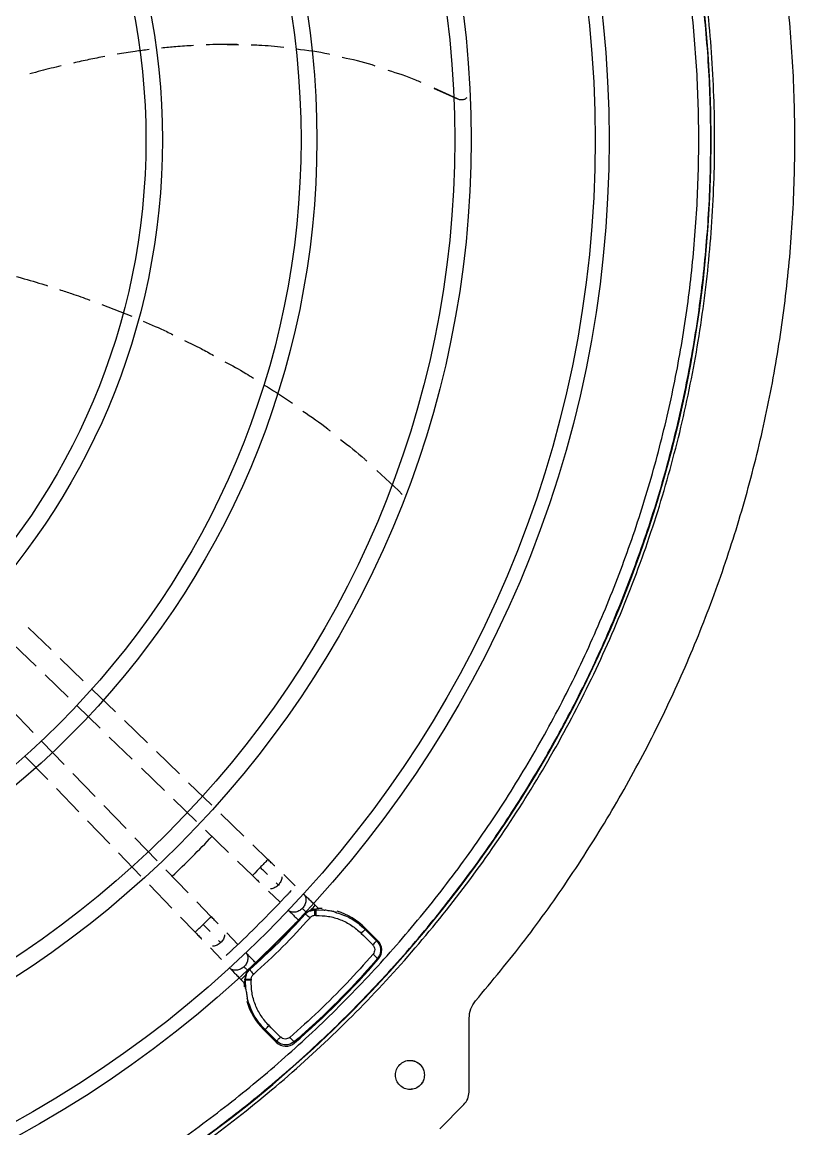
# Model space of a CAD drawing. Extents: x -24 to 296, y -58 to 147.
# Drawn here: x 91.8 to 98.62, y 28.37 to 38.12 of the extents above; entities that cross this region are included whole.
import ezdxf

# ---------------------------------------------------------------- set-up
doc = ezdxf.new("R2010")
doc.units = 0
doc.header["$MEASUREMENT"] = 0
doc.layers.get('0').update_dxf_attribs({"linetype": 'CONTINUOUS'})

msp = doc.modelspace()

# ---------------------------------------------------------------- linework, layer by layer
at = {"color": 7, "linetype": 'Continuous', "lineweight": 25}
for p, q in [((93.61138, 37.92455), (93.71108, 37.92378)), ((95.64297, 37.44609), (95.43594, 37.53954)), ((95.43599, 37.53865), (95.64244, 37.44609)), ((95.64244, 37.44609), (95.64297, 37.44609)), ((95.67807, 37.43682), (95.6786, 37.43682)), ((92.50549, 35.63541), (92.77046, 35.53032)), ((94.93167, 34.17144), (95.12352, 33.9941)), ((95.12352, 33.9941), (95.15384, 33.95901)), ((92.05927, 32.59233), (91.85605, 32.78883)), ((91.72308, 32.64358), (91.92711, 32.4463)), ((92.34278, 32.3182), (92.13863, 32.51559)), ((92.00661, 32.36943), (92.20966, 32.1731)), ((92.62615, 32.04421), (92.42218, 32.24144)), ((92.28889, 32.09649), (92.49326, 31.89888)), ((91.90082, 31.86332), (91.70324, 32.06766)), ((92.90978, 31.76996), (92.70558, 31.96741)), ((92.57236, 31.8224), (92.77571, 31.62577)), ((92.17409, 31.58069), (91.97756, 31.78395)), ((91.83171, 31.6516), (92.0299, 31.44663)), ((93.19252, 31.49658), (92.9884, 31.69395)), ((92.8553, 31.54883), (93.05938, 31.3515)), ((92.44872, 31.29667), (92.25081, 31.50135)), ((93.47585, 31.22263), (93.27233, 31.41941)), ((92.10637, 31.36754), (92.30284, 31.16434)), ((92.72145, 31.0146), (92.52448, 31.21831)), ((93.13818, 31.2753), (93.34222, 31.07801)), ((93.75906, 30.94879), (93.55476, 31.14633)), ((92.37957, 31.08498), (92.57754, 30.88025)), ((92.99522, 30.73145), (92.79844, 30.93497)), ((93.42177, 31.0011), (93.62492, 30.80467)), ((93.97136, 30.74352), (93.83851, 30.87197)), ((92.65363, 30.80155), (92.85109, 30.59733)), ((93.70434, 30.72788), (93.83448, 30.60204)), ((93.26935, 30.44795), (93.0717, 30.65236)), ((94.211, 30.51109), (94.10993, 30.60923)), ((92.92754, 30.51827), (93.12426, 30.31481)), ((93.97576, 30.46513), (94.07812, 30.36574)), ((93.47141, 30.23897), (93.34569, 30.36899)), ((94.42015, 30.30841), (94.38846, 30.33905)), ((94.31174, 30.27652), (94.29882, 30.26418)), ((94.29882, 30.26418), (94.2992, 30.26011)), ((94.38292, 30.30499), (94.34866, 30.29768)), ((94.34974, 30.29165), (94.38342, 30.29954)), ((94.38292, 30.30499), (94.39214, 30.30568)), ((94.38342, 30.29954), (94.38292, 30.30499)), ((94.39269, 30.29984), (94.38342, 30.29954)), ((94.39454, 30.24964), (94.3851, 30.24934)), ((94.39214, 30.30568), (94.39269, 30.29984)), ((94.39269, 30.29984), (94.47298, 30.29695)), ((93.20131, 30.23512), (93.32989, 30.10214)), ((93.70695, 29.99458), (93.60839, 30.09696)), ((94.79322, 30.09185), (94.81331, 30.07176)), ((94.81331, 30.07176), (94.895, 29.99015)), ((94.82904, 30.12719), (94.8283, 30.13903)), ((94.8283, 30.13903), (94.93989, 30.02744)), ((94.92929, 30.02701), (94.82904, 30.12719)), ((93.4636, 29.96353), (93.5616, 29.86173)), ((94.93989, 30.02744), (94.92929, 30.02701)), ((94.94601, 29.86711), (94.93507, 29.86658)), ((93.79593, 29.76071), (93.80828, 29.77363)), ((93.81252, 29.77344), (93.80828, 29.77363)), ((93.73315, 29.68382), (93.76387, 29.65205)), ((93.76669, 29.68024), (93.7674, 29.68947)), ((93.77279, 29.67993), (93.76669, 29.68024)), ((93.77475, 29.72378), (93.7674, 29.68947)), ((93.7674, 29.68947), (93.77309, 29.68922)), ((93.77309, 29.68922), (93.77279, 29.67993)), ((93.77567, 29.59964), (93.77279, 29.67993)), ((93.77309, 29.68922), (93.77996, 29.71842)), ((93.82341, 29.68765), (93.8231, 29.67821)), ((94.001, 29.25944), (93.9809, 29.27953)), ((95.74488, 28.6935), (95.74488, 29.34311)), ((93.93308, 29.24381), (93.94544, 29.24359)), ((94.04467, 29.13222), (93.93308, 29.24381)), ((94.04561, 29.14334), (93.94544, 29.24359)), ((94.0826, 29.17775), (94.001, 29.25944)), ((94.04467, 29.13222), (94.04561, 29.14334)), ((94.205, 29.1261), (94.20606, 29.13757)), ((95.48542, 28.36882), (95.69876, 28.58216))]:
    msp.add_line(p, q, dxfattribs=at)
at = {"color": 8, "linetype": 'Continuous', "lineweight": 25}
for p, q in [((94.06301, 30.51795), (94.04402, 30.53638)), ((94.55096, 30.28347), (94.57669, 30.27344)), ((94.95066, 29.89413), (94.93507, 29.86658)), ((94.20606, 29.13757), (94.17707, 29.12116))]:
    msp.add_line(p, q, dxfattribs=at)
at = {"color": 8, "linetype": 'Continuous', "lineweight": 25, "flags": 128}
msp.add_lwpolyline([(93.90312, 30.6728), (93.87692, 30.64572), (93.85467, 30.62277), (93.83977, 30.60743), (93.83448, 30.60204), (93.83448, 30.60204)], dxfattribs=at)
for centre, radius in [((86.98215, 37.08527), 9.99706), ((86.98215, 37.08465), 9.87436), ((86.98215, 37.08527), 8.78089), ((86.98215, 37.08465), 8.63615), ((86.98215, 37.08465), 7.41998), ((86.98834, 37.08475), 7.27453), ((86.98215, 37.08465), 6.05846), ((86.98215, 37.08465), 5.9131)]:
    msp.add_circle(centre, radius)
at = {"color": 7, "linetype": 'Continuous', "lineweight": 25}
for centre, radius, start, end in [((86.98726, 37.08465), 10.89215, 277.952419, 82.047581), ((86.984, 37.08268), 8.93423, 313.437539, 316.623841), ((86.9875, 37.0855), 9.76894, 313.118297, 316.88199), ((89.72995, 34.34213), 6.11841, 312.506864, 317.495239), ((89.72982, 34.34228), 6.87283, 310.627711, 319.372428)]:
    msp.add_arc(centre, radius, start, end, dxfattribs=at)
at = {"color": 8, "linetype": 'Continuous', "lineweight": 25}
for centre, radius, start, end in [((89.71858, 34.79244), 6.45294, 315.849598, 316.359274), ((82.41212, 41.57121), 15.83438, 313.946005, 314.301587), ((85.98752, 37.79016), 10.63091, 313.68259, 314.213901)]:
    msp.add_arc(centre, radius, start, end, dxfattribs=at)
at = {"color": 7, "linetype": 'Continuous', "lineweight": 25}
for centre, major_axis, ratio, start_param, end_param in [((94.41099, 29.72066), (-0.01094, 0.5912), 0.9987336, 6.1992249, 6.2553316), ((94.41099, 29.72066), (-0.01094, 0.5912), 0.9987336, 5.4799131, 5.9712328), ((94.85623, 29.94396), (0.11816, 0.00449), 0.9988707, 5.5366603, 7.0300514), ((94.35145, 29.66112), (0.5912, -0.01099), 0.9987384, 3.1690939, 3.23078), ((94.35145, 29.66112), (0.5912, -0.01099), 0.9987384, 3.4485214, 3.9449501), ((94.12815, 29.21588), (0.00447, 0.11816), 0.9988658, 2.3945521, 3.8879404)]:
    msp.add_ellipse(centre, major_axis=major_axis, ratio=ratio, start_param=start_param, end_param=end_param, dxfattribs=at)
for points, knots in [([(79.15686, 29.67323), (79.29939, 29.5275), (79.58654, 29.23391), (80.05139, 28.82273), (80.54397, 28.4322), (81.06524, 28.06741), (81.61326, 27.73023), (82.18599, 27.42362), (82.78079, 27.1501), (83.39428, 26.91205), (84.02345, 26.71121), (84.66497, 26.549), (85.31523, 26.42645), (85.97052, 26.34414), (86.62723, 26.30218), (87.28192, 26.30026), (87.93048, 26.33765), (88.56948, 26.41313), (89.19576, 26.52507), (89.80709, 26.67179), (90.401, 26.85127), (90.97829, 27.06239), (91.54269, 27.30589), (92.0974, 27.58379), (92.64225, 27.89745), (93.17406, 28.24666), (93.69004, 28.63109), (94.18678, 29.04975), (94.66094, 29.50117), (95.10905, 29.98307), (95.5284, 30.4933), (95.91643, 31.0293), (96.27085, 31.58809), (96.58974, 32.16644), (96.87168, 32.76104), (97.11566, 33.36857), (97.32085, 33.98495), (97.48712, 34.60654), (97.61481, 35.2298), (97.70466, 35.85204), (97.75763, 36.47021), (97.77506, 37.08465), (97.75763, 37.69909), (97.70466, 38.31725), (97.61481, 38.93949), (97.48713, 39.56275), (97.32085, 40.18435), (97.11566, 40.80073), (96.87168, 41.40825), (96.58975, 42.00285), (96.27085, 42.58121), (95.91643, 43.14), (95.5284, 43.67599), (95.10906, 44.18622), (94.66095, 44.66812), (94.18679, 45.11955), (93.69005, 45.53821), (93.17407, 45.92265), (92.64226, 46.27184), (92.09742, 46.58551), (91.5427, 46.86342), (90.9783, 47.10692), (90.40101, 47.31803), (89.8071, 47.49751), (89.19578, 47.64423), (88.56949, 47.75618), (87.93048, 47.83165), (87.28193, 47.86905), (86.62725, 47.86713), (85.97054, 47.82517), (85.31524, 47.74286), (84.66498, 47.62031), (84.02346, 47.4581), (83.3943, 47.25726), (82.78081, 47.01922), (82.186, 46.74569), (81.61327, 46.43908), (81.06525, 46.1019), (80.54398, 45.73712), (80.0514, 45.34658), (79.58654, 44.93541), (79.29939, 44.64181), (79.15686, 44.49608)], [0, 0, 0, 0, 0.0118959, 0.0239658, 0.0361965, 0.0485736, 0.0610819, 0.0737347, 0.0864717, 0.0992743, 0.1121235, 0.125, 0.1378763, 0.1507253, 0.1635279, 0.1762651, 0.1889181, 0.2014262, 0.2138032, 0.2260338, 0.2381039, 0.25, 0.2618959, 0.2739658, 0.2861965, 0.2985736, 0.311082, 0.3237347, 0.3364717, 0.3492743, 0.3621235, 0.375, 0.3878762, 0.4007253, 0.4135279, 0.4262651, 0.4389181, 0.4514262, 0.4638031, 0.4760338, 0.4881039, 0.5, 0.5118959, 0.5239658, 0.5361965, 0.5485736, 0.5610819, 0.5737347, 0.5864717, 0.5992743, 0.6121235, 0.625, 0.6378762, 0.6507253, 0.6635279, 0.676265, 0.688918, 0.7014261, 0.7138031, 0.7260338, 0.7381039, 0.75, 0.7618958, 0.7739658, 0.7861964, 0.7985736, 0.8110819, 0.8237347, 0.8364717, 0.8492743, 0.8621235, 0.875, 0.8878762, 0.9007253, 0.9135279, 0.926265, 0.9389181, 0.9514262, 0.9638031, 0.9760338, 0.988104, 1, 1, 1, 1]), ([(88.46584, 26.29726), (88.68027, 26.33043), (89.10912, 26.39676), (89.74341, 26.54477), (90.36823, 26.72766), (90.98088, 26.94829), (91.57929, 27.20492), (92.16129, 27.49689), (92.72481, 27.8231), (93.26783, 28.18239), (93.78842, 28.57348), (94.28472, 28.99497), (94.75496, 29.44536), (95.19745, 29.92303), (95.61061, 30.42629), (95.99297, 30.95332), (96.34316, 31.50226), (96.65994, 32.07114), (96.94216, 32.65793), (97.18883, 33.26052), (97.39906, 33.87678), (97.5721, 34.50449), (97.70733, 35.14143), (97.80427, 35.7853), (97.86258, 36.43381), (97.88203, 37.08465), (97.86257, 37.73549), (97.80427, 38.384), (97.70733, 39.02787), (97.5721, 39.6648), (97.39906, 40.29252), (97.18884, 40.90878), (96.94217, 41.51137), (96.65994, 42.09816), (96.34317, 42.66704), (95.99298, 43.21598), (95.61062, 43.74301), (95.19745, 44.24627), (94.75497, 44.72394), (94.28473, 45.17433), (93.78843, 45.59582), (93.26784, 45.98691), (92.72482, 46.3462), (92.1613, 46.67241), (91.5793, 46.96439), (90.98089, 47.22102), (90.36824, 47.44164), (89.74342, 47.62453), (89.10913, 47.77254), (88.68028, 47.83888), (88.46585, 47.87205)], [0, 0, 0, 0, 0.0208333, 0.0416666, 0.0625, 0.0833333, 0.1041666, 0.125, 0.1458333, 0.1666667, 0.1875, 0.2083334, 0.2291667, 0.25, 0.2708333, 0.2916666, 0.3125, 0.3333333, 0.3541666, 0.375, 0.3958333, 0.4166667, 0.4375, 0.4583333, 0.4791667, 0.5, 0.5208333, 0.5416666, 0.5625, 0.5833333, 0.6041666, 0.625, 0.6458333, 0.6666666, 0.6875, 0.7083333, 0.7291666, 0.75, 0.7708333, 0.7916667, 0.8125, 0.8333333, 0.8541667, 0.875, 0.8958333, 0.9166667, 0.9375, 0.9583333, 0.9791667, 1, 1, 1, 1]), ([(88.72105, 26.29725), (88.97391, 26.3433), (89.47963, 26.43539), (90.22346, 26.64089), (90.9518, 26.8945), (91.66022, 27.19985), (92.34541, 27.5541), (93.00391, 27.95585), (93.63245, 28.40299), (94.22791, 28.89335), (94.78732, 29.42445), (95.3079, 29.99367), (95.78706, 30.59817), (96.22242, 31.23494), (96.6118, 31.90082), (96.95327, 32.59249), (97.24513, 33.30652), (97.48594, 34.03934), (97.67449, 34.78731), (97.80983, 35.54672), (97.89132, 36.31377), (97.91852, 37.08466), (97.89131, 37.85556), (97.80983, 38.62261), (97.67448, 39.38201), (97.48593, 40.12999), (97.24513, 40.86281), (96.95326, 41.57683), (96.61179, 42.2685), (96.2224, 42.93438), (95.78705, 43.57116), (95.30789, 44.17565), (94.78731, 44.74487), (94.2279, 45.27598), (93.63244, 45.76632), (93.00389, 46.21347), (92.34539, 46.61522), (91.6602, 46.96947), (90.95178, 47.27481), (90.22344, 47.52842), (89.47961, 47.73393), (88.97389, 47.82601), (88.72103, 47.87206)], [0, 0, 0, 0, 0.025, 0.05, 0.075, 0.1, 0.125, 0.15, 0.175, 0.2, 0.225, 0.25, 0.275, 0.3, 0.325, 0.35, 0.375, 0.4, 0.425, 0.45, 0.475, 0.5, 0.525, 0.55, 0.575, 0.6, 0.625, 0.65, 0.675, 0.7, 0.725, 0.75, 0.775, 0.8, 0.825, 0.85, 0.875, 0.9, 0.925, 0.95, 0.975, 1, 1, 1, 1]), ([(95.80202, 29.49715), (95.94879, 29.67376), (96.24232, 30.02697), (96.64189, 30.58866), (97.00983, 31.17119), (97.34204, 31.77496), (97.6381, 32.3972), (97.89679, 33.0359), (98.11724, 33.68878), (98.29866, 34.35357), (98.44044, 35.02792), (98.54206, 35.70948), (98.60318, 36.39586), (98.62358, 37.08465), (98.60318, 37.77345), (98.54206, 38.45983), (98.44044, 39.14139), (98.29866, 39.81574), (98.11724, 40.48053), (97.89679, 41.13341), (97.6381, 41.77211), (97.34204, 42.39435), (97.00983, 42.99812), (96.64189, 43.58065), (96.24232, 44.14233), (95.94879, 44.49555), (95.80202, 44.67216)], [0, 0, 0, 0, 0.0416667, 0.0833334, 0.1250001, 0.1666667, 0.2083333, 0.2500001, 0.2916667, 0.3333334, 0.375, 0.4166667, 0.4583334, 0.5, 0.5416667, 0.5833334, 0.625, 0.6666667, 0.7083333, 0.75, 0.7916667, 0.8333333, 0.875, 0.9166667, 0.9583333, 1, 1, 1, 1]), ([(92.92349, 37.88072), (92.88207, 37.87557), (92.78798, 37.86388), (92.69451, 37.84798), (92.64219, 37.83908)], [0, 0, 0, 0, 0.4402949, 1, 1, 1, 1]), ([(93.31506, 37.91587), (93.26263, 37.9132), (93.16818, 37.9084), (93.07417, 37.89811), (93.03234, 37.89353)], [0, 0, 0, 0, 0.555144, 1, 1, 1, 1]), ([(93.71103, 37.92416), (93.69548, 37.92475), (93.60038, 37.92834), (93.50511, 37.92517), (93.42543, 37.92252)], [0, 0, 0, 0, 0.1635305, 1, 1, 1, 1]), ([(94.11031, 37.9), (94.03712, 37.90738), (93.94139, 37.91703), (93.84512, 37.91974), (93.82246, 37.92038)], [0, 0, 0, 0, 0.7645762, 1, 1, 1, 1]), ([(94.51333, 37.83847), (94.51143, 37.83894), (94.41659, 37.86241), (94.31888, 37.87293), (94.22312, 37.88324)], [0, 0, 0, 0, 0.0200167, 1, 1, 1, 1]), ([(92.53368, 37.81956), (92.48693, 37.81094), (92.39404, 37.7938), (92.30196, 37.77281), (92.25622, 37.76239)], [0, 0, 0, 0, 0.5033284, 1, 1, 1, 1]), ([(94.9177, 37.736), (94.90848, 37.73924), (94.81413, 37.77245), (94.71553, 37.79248), (94.62657, 37.81055)], [0, 0, 0, 0, 0.0977329, 1, 1, 1, 1]), ([(92.14747, 37.73745), (92.08828, 37.72325), (91.99589, 37.70108), (91.90435, 37.67573), (91.87145, 37.66662)], [0, 0, 0, 0, 0.6406631, 1, 1, 1, 1]), ([(95.3228, 37.5906), (95.30727, 37.59775), (95.21393, 37.64074), (95.11505, 37.67095), (95.03262, 37.69614)], [0, 0, 0, 0, 0.1663641, 1, 1, 1, 1]), ([(95.72377, 37.45655), (95.72111, 37.45381), (95.7127, 37.44514), (95.69332, 37.43709), (95.66728, 37.43585), (95.65138, 37.44255), (95.64297, 37.44609)], [0, 0, 0, 0, 0.1303635, 0.4116711, 0.689019, 1, 1, 1, 1]), ([(95.66863, 37.43759), (95.66847, 37.43758), (95.65923, 37.4372), (95.65077, 37.44168), (95.64244, 37.44609)], [0, 0, 0, 0, 0.0167616, 1, 1, 1, 1]), ([(91.75549, 35.87991), (91.7693, 35.87617), (91.85231, 35.85367), (91.94356, 35.82696), (92.02021, 35.80198), (92.02835, 35.79933)], [0, 0, 0, 0, 0.1514623, 0.9098929, 1, 1, 1, 1]), ([(92.13314, 35.76531), (92.16903, 35.7539), (92.25904, 35.72526), (92.34768, 35.69266), (92.40098, 35.67306)], [0, 0, 0, 0, 0.3986876, 1, 1, 1, 1]), ([(92.87264, 35.48598), (92.94206, 35.45667), (93.03032, 35.41941), (93.11596, 35.37692), (93.13425, 35.36785)], [0, 0, 0, 0, 0.7864498, 1, 1, 1, 1]), ([(93.2355, 35.31817), (93.28468, 35.29489), (93.3719, 35.25362), (93.45556, 35.20596), (93.49205, 35.18517)], [0, 0, 0, 0, 0.5638591, 1, 1, 1, 1]), ([(93.59114, 35.13015), (93.65365, 35.0972), (93.73941, 35.05199), (93.82054, 34.99946), (93.84254, 34.98522)], [0, 0, 0, 0, 0.728791, 1, 1, 1, 1]), ([(93.93894, 34.92391), (94.01122, 34.88049), (94.09577, 34.8297), (94.17509, 34.77177), (94.18661, 34.76336)], [0, 0, 0, 0, 0.854826, 1, 1, 1, 1]), ([(94.28036, 34.69551), (94.35449, 34.64484), (94.43641, 34.58886), (94.51257, 34.5261), (94.51981, 34.52014)], [0, 0, 0, 0, 0.9049803, 1, 1, 1, 1]), ([(94.61056, 34.44577), (94.6837, 34.38909), (94.76364, 34.32713), (94.83726, 34.25873), (94.84352, 34.25291)], [0, 0, 0, 0, 0.9149524, 1, 1, 1, 1]), ([(94.0312, 30.68561), (94.0305, 30.68629), (94.02156, 30.69495), (94.00109, 30.71476), (93.98124, 30.73396), (93.97132, 30.74356)], [0, 0, 0, 0, 0.0404273, 0.5200487, 1, 1, 1, 1]), ([(93.96679, 30.6112), (93.95513, 30.62248), (93.93431, 30.64264), (93.91265, 30.66358), (93.90312, 30.6728)], [0, 0, 0, 0, 0.5595947, 1, 1, 1, 1]), ([(93.83448, 30.60204), (93.8444, 30.59245), (93.86423, 30.57328), (93.88544, 30.55274), (93.89507, 30.54341), (93.89652, 30.542)], [0, 0, 0, 0, 0.4595535, 0.9186406, 1, 1, 1, 1]), ([(94.14682, 30.43658), (94.14101, 30.43076), (94.1308, 30.42055), (94.12207, 30.41206), (94.11831, 30.4084)], [0, 0, 0, 0, 0.5692756, 1, 1, 1, 1]), ([(94.17482, 30.46926), (94.17125, 30.46497), (94.16291, 30.45495), (94.15268, 30.44326), (94.14682, 30.43658)], [0, 0, 0, 0, 0.4276662, 1, 1, 1, 1]), ([(94.38846, 30.33905), (94.37847, 30.34871), (94.3585, 30.36802), (94.33034, 30.39528), (94.305, 30.41983), (94.29221, 30.43224), (94.28581, 30.43845)], [0, 0, 0, 0, 0.2501721, 0.5001148, 0.7499855, 1, 1, 1, 1]), ([(93.53241, 30.17583), (93.53072, 30.17758), (93.52111, 30.18754), (93.50024, 30.20914), (93.48102, 30.22903), (93.47141, 30.23897)], [0, 0, 0, 0, 0.0962934, 0.547993, 1, 1, 1, 1]), ([(94.2992, 30.26011), (94.22173, 30.17537), (94.06679, 30.00589), (93.89728, 29.85092), (93.81252, 29.77344)], [0, 0, 0, 0, 0.5000017, 1, 1, 1, 1]), ([(94.14867, 30.29723), (94.15464, 30.29144), (94.16657, 30.27986), (94.18991, 30.25725), (94.21584, 30.23214), (94.23442, 30.21417), (94.24371, 30.20519)], [0, 0, 0, 0, 0.2501228, 0.5000006, 0.7499829, 1, 1, 1, 1]), ([(94.24257, 30.20727), (94.24267, 30.20711), (94.24293, 30.20672), (94.24758, 30.21072), (94.25589, 30.21866), (94.26801, 30.231), (94.28265, 30.24645), (94.29345, 30.25828), (94.29883, 30.26418)], [0, 0, 0, 0, 0.1117362, 0.2735464, 0.4507769, 0.6377523, 0.8195448, 1, 1, 1, 1]), ([(94.31174, 30.27652), (94.30353, 30.28447), (94.28886, 30.29867), (94.27893, 30.30831), (94.27455, 30.31255)], [0, 0, 0, 0, 0.5597948, 1, 1, 1, 1]), ([(94.34233, 30.22927), (94.33723, 30.23361), (94.3267, 30.24257), (94.3129, 30.25306), (94.30269, 30.25974), (94.30033, 30.25999), (94.2992, 30.26011)], [0, 0, 0, 0, 0.2418938, 0.5000354, 0.7581642, 1, 1, 1, 1]), ([(94.31174, 30.27652), (94.31726, 30.28069), (94.32904, 30.28958), (94.34185, 30.29487), (94.34866, 30.29768)], [0, 0, 0, 0, 0.4691273, 1, 1, 1, 1]), ([(94.3851, 30.24934), (94.38109, 30.24898), (94.373, 30.24824), (94.36153, 30.24395), (94.35089, 30.23786), (94.34517, 30.23212), (94.34233, 30.22927)], [0, 0, 0, 0, 0.2478068, 0.4994052, 0.75117, 1, 1, 1, 1]), ([(94.3851, 30.24934), (94.38489, 30.25592), (94.38447, 30.26908), (94.38394, 30.2851), (94.38355, 30.2965), (94.38346, 30.29853), (94.38342, 30.29954)], [0, 0, 0, 0, 0.2500051, 0.5000034, 0.7500065, 1, 1, 1, 1]), ([(94.41921, 30.30902), (94.41936, 30.30896), (94.42014, 30.30864), (94.4183, 30.3081), (94.41161, 30.30715), (94.40018, 30.30629), (94.39214, 30.30568)], [0, 0, 0, 0, 0.0544413, 0.2667928, 0.4847306, 1, 1, 1, 1]), ([(94.39269, 30.29984), (94.39275, 30.29883), (94.39286, 30.2968), (94.3933, 30.2854), (94.39387, 30.26938), (94.39431, 30.25622), (94.39454, 30.24964)], [0, 0, 0, 0, 0.2500052, 0.4999953, 0.7499948, 1, 1, 1, 1]), ([(94.39454, 30.24964), (94.43135, 30.24866), (94.50498, 30.2467), (94.61144, 30.21513), (94.71068, 30.16529), (94.76571, 30.11633), (94.79322, 30.09185)], [0, 0, 0, 0, 0.2499933, 0.4999925, 0.7499947, 1, 1, 1, 1]), ([(94.44749, 30.30126), (94.44782, 30.30098), (94.44847, 30.30043), (94.45615, 30.29922), (94.46499, 30.29804), (94.47121, 30.29719), (94.47298, 30.29695)], [0, 0, 0, 0, 0.2874692, 0.5741911, 0.8783157, 1, 1, 1, 1]), ([(94.55096, 30.28347), (94.54555, 30.28443), (94.53428, 30.28643), (94.52091, 30.28836), (94.50674, 30.29074), (94.49192, 30.29368), (94.47925, 30.29587), (94.47298, 30.29695)], [0, 0, 0, 0, 0.2240368, 0.4664933, 0.4817515, 0.7432779, 1, 1, 1, 1]), ([(94.55096, 30.28347), (94.55595, 30.28242), (94.56593, 30.28031), (94.57419, 30.27873), (94.57542, 30.27891), (94.57592, 30.27899)], [0, 0, 0, 0, 0.3719344, 0.7451165, 1, 1, 1, 1]), ([(94.57669, 30.27344), (94.6182, 30.26), (94.71248, 30.22947), (94.78721, 30.16389), (94.82904, 30.12719)], [0, 0, 0, 0, 0.4402892, 1, 1, 1, 1]), ([(93.40087, 30.17055), (93.4126, 30.15841), (93.43356, 30.13674), (93.45361, 30.11598), (93.46243, 30.10685)], [0, 0, 0, 0, 0.5600454, 1, 1, 1, 1]), ([(93.84348, 29.73043), (93.9304, 29.80981), (94.10424, 29.96857), (94.26297, 30.14237), (94.34233, 30.22927)], [0, 0, 0, 0, 0.4999983, 1, 1, 1, 1]), ([(93.32989, 30.10214), (93.33947, 30.09223), (93.35861, 30.07243), (93.37815, 30.05219), (93.38659, 30.04346), (93.38706, 30.04297)], [0, 0, 0, 0, 0.4857743, 0.9710733, 1, 1, 1, 1]), ([(94.82904, 30.12719), (94.82836, 30.12656), (94.827, 30.12532), (94.81888, 30.11734), (94.80739, 30.10597), (94.79794, 30.09656), (94.79322, 30.09185)], [0, 0, 0, 0, 0.2500053, 0.5, 0.750004, 1, 1, 1, 1]), ([(93.66464, 29.95472), (93.66098, 29.95096), (93.6525, 29.94225), (93.64229, 29.93204), (93.63649, 29.92624)], [0, 0, 0, 0, 0.4320892, 1, 1, 1, 1]), ([(94.89499, 29.99015), (94.89566, 29.98946), (94.89827, 29.98678), (94.90287, 29.98084), (94.90963, 29.96856), (94.91388, 29.95003), (94.91052, 29.92724), (94.90202, 29.91493), (94.89776, 29.90875)], [0, 0, 0, 0, 0.0321913, 0.1254224, 0.2507651, 0.4998717, 0.7492849, 1, 1, 1, 1]), ([(94.92929, 30.02701), (94.92879, 30.02621), (94.92779, 30.02461), (94.92014, 30.01616), (94.90901, 30.00442), (94.89967, 29.99491), (94.895, 29.99015)], [0, 0, 0, 0, 0.2500032, 0.4999918, 0.7499989, 1, 1, 1, 1]), ([(94.92929, 30.02701), (94.93858, 30.01549), (94.95721, 29.99238), (94.96552, 29.94913), (94.96325, 29.9143), (94.95326, 29.8983), (94.95066, 29.89413)], [0, 0, 0, 0, 0.3037493, 0.6089884, 0.8981181, 1, 1, 1, 1]), ([(93.63649, 29.92624), (93.6298, 29.92039), (93.61811, 29.91015), (93.60807, 29.90179), (93.60378, 29.89822)], [0, 0, 0, 0, 0.5722652, 1, 1, 1, 1]), ([(93.86707, 29.82852), (93.8581, 29.83779), (93.84018, 29.85633), (93.81518, 29.88222), (93.7927, 29.90553), (93.78121, 29.91745), (93.77547, 29.92341)], [0, 0, 0, 0, 0.2501404, 0.500153, 0.7499964, 1, 1, 1, 1]), ([(94.89776, 29.90875), (94.82142, 29.82309), (94.6682, 29.65117), (94.42203, 29.40502), (94.24988, 29.25155), (94.16401, 29.175)], [0, 0, 0, 0, 0.332318, 0.6669455, 1, 1, 1, 1]), ([(94.93507, 29.86658), (94.85898, 29.7813), (94.70665, 29.6106), (94.46211, 29.36606), (94.29136, 29.21368), (94.20606, 29.13757)], [0, 0, 0, 0, 0.3331345, 0.6668655, 1, 1, 1, 1]), ([(94.93507, 29.86658), (94.93493, 29.8679), (94.93465, 29.87065), (94.92651, 29.88094), (94.91371, 29.89432), (94.90295, 29.90406), (94.89776, 29.90875)], [0, 0, 0, 0, 0.241075, 0.4998191, 0.7586658, 1, 1, 1, 1]), ([(93.63364, 29.7869), (93.63986, 29.78045), (93.65228, 29.76755), (93.67686, 29.74208), (93.70416, 29.71381), (93.72351, 29.69379), (93.73319, 29.68378)], [0, 0, 0, 0, 0.2501262, 0.5000456, 0.7499455, 1, 1, 1, 1]), ([(93.75998, 29.79797), (93.76553, 29.7922), (93.77549, 29.78187), (93.78967, 29.76719), (93.79593, 29.76071)], [0, 0, 0, 0, 0.5583276, 1, 1, 1, 1]), ([(93.77475, 29.72378), (93.77757, 29.73059), (93.78287, 29.74341), (93.79176, 29.75519), (93.79593, 29.76071)], [0, 0, 0, 0, 0.5308857, 1, 1, 1, 1]), ([(93.80828, 29.77363), (93.81416, 29.779), (93.82599, 29.78978), (93.84126, 29.80426), (93.85361, 29.81638), (93.86181, 29.82495), (93.86576, 29.82957), (93.86512, 29.82959), (93.86491, 29.8296)], [0, 0, 0, 0, 0.1809121, 0.363162, 0.5452202, 0.7282625, 0.9095708, 1, 1, 1, 1]), ([(93.81252, 29.77344), (93.81265, 29.77231), (93.81294, 29.76998), (93.81966, 29.75981), (93.83018, 29.74605), (93.83914, 29.73552), (93.84348, 29.73043)], [0, 0, 0, 0, 0.2418541, 0.4999864, 0.7581274, 1, 1, 1, 1]), ([(93.76669, 29.68024), (93.76606, 29.67218), (93.76518, 29.66073), (93.76418, 29.65398), (93.76361, 29.65211), (93.76327, 29.65289), (93.7632, 29.65306)], [0, 0, 0, 0, 0.5128881, 0.7297074, 0.9412703, 1, 1, 1, 1]), ([(93.8231, 29.67821), (93.81652, 29.67843), (93.80335, 29.67887), (93.78731, 29.67941), (93.77587, 29.6798), (93.77382, 29.67988), (93.77279, 29.67993)], [0, 0, 0, 0, 0.2499992, 0.4999941, 0.7500069, 1, 1, 1, 1]), ([(93.77309, 29.68922), (93.77412, 29.68919), (93.77617, 29.68913), (93.78761, 29.68878), (93.80366, 29.68827), (93.81683, 29.68786), (93.82341, 29.68765)], [0, 0, 0, 0, 0.2500093, 0.5000047, 0.7500127, 1, 1, 1, 1]), ([(93.9809, 29.27953), (93.95642, 29.30704), (93.90746, 29.36207), (93.85761, 29.4613), (93.82604, 29.56777), (93.82408, 29.6414), (93.8231, 29.67821)], [0, 0, 0, 0, 0.2500021, 0.4999996, 0.7500004, 1, 1, 1, 1]), ([(93.82341, 29.68765), (93.82377, 29.69166), (93.82451, 29.69975), (93.8288, 29.71123), (93.8349, 29.72186), (93.84063, 29.72758), (93.84348, 29.73043)], [0, 0, 0, 0, 0.2478493, 0.4994389, 0.751195, 1, 1, 1, 1]), ([(93.77567, 29.59964), (93.77497, 29.6048), (93.77368, 29.6143), (93.77225, 29.62372), (93.77161, 29.62459), (93.77128, 29.62504)], [0, 0, 0, 0, 0.3668154, 0.6760527, 1, 1, 1, 1]), ([(93.77568, 29.59964), (93.77677, 29.59338), (93.77897, 29.58073), (93.78192, 29.56591), (93.7833, 29.55763), (93.78389, 29.55409), (93.78495, 29.54748), (93.78669, 29.5356), (93.7882, 29.52708), (93.78916, 29.52167)], [0, 0, 0, 0, 0.2566103, 0.518061, 0.5332531, 0.5598776, 0.6474537, 0.7762028, 1, 1, 1, 1]), ([(93.94544, 29.24359), (93.90905, 29.28559), (93.83793, 29.36767), (93.80516, 29.47114), (93.78916, 29.52167)], [0, 0, 0, 0, 0.5117156, 1, 1, 1, 1]), ([(93.79354, 29.49661), (93.79361, 29.4974), (93.79376, 29.49899), (93.79199, 29.50811), (93.7901, 29.51712), (93.78916, 29.52167)], [0, 0, 0, 0, 0.3319394, 0.6632698, 1, 1, 1, 1]), ([(95.74488, 29.34311), (95.74749, 29.37135), (95.75271, 29.42783), (95.78559, 29.47404), (95.80202, 29.49715)], [0, 0, 0, 0, 0.4999989, 1, 1, 1, 1]), ([(93.94545, 29.24359), (93.94608, 29.24428), (93.94736, 29.24567), (93.95537, 29.25383), (93.96678, 29.26535), (93.97619, 29.2748), (93.9809, 29.27953)], [0, 0, 0, 0, 0.250002, 0.4999977, 0.7500326, 1, 1, 1, 1]), ([(94.04561, 29.14334), (94.04643, 29.14385), (94.04806, 29.14488), (94.05655, 29.15257), (94.06832, 29.16372), (94.07784, 29.17308), (94.0826, 29.17775)], [0, 0, 0, 0, 0.2499991, 0.5000018, 0.7499908, 1, 1, 1, 1]), ([(94.16401, 29.175), (94.15784, 29.17074), (94.14552, 29.16224), (94.1227, 29.15887), (94.10151, 29.16374), (94.08865, 29.17189), (94.0833, 29.17708), (94.0826, 29.17775)], [0, 0, 0, 0, 0.2509261, 0.5005154, 0.7498049, 0.9674897, 1, 1, 1, 1]), ([(94.20606, 29.13757), (94.20475, 29.13772), (94.20203, 29.13803), (94.19178, 29.14623), (94.17842, 29.15905), (94.1687, 29.16981), (94.16401, 29.175)], [0, 0, 0, 0, 0.2412463, 0.500056, 0.7588462, 1, 1, 1, 1]), ([(94.17707, 29.12116), (94.17336, 29.11886), (94.1578, 29.10923), (94.12348, 29.10715), (94.08025, 29.1154), (94.05714, 29.13404), (94.04561, 29.14334)], [0, 0, 0, 0, 0.0915364, 0.3839845, 0.6927482, 1, 1, 1, 1]), ([(95.0951, 28.84436), (95.09703, 28.86112), (95.10088, 28.89466), (95.13051, 28.93731), (95.17286, 28.96581), (95.22323, 28.97582), (95.2736, 28.96581), (95.31594, 28.93731), (95.34558, 28.89466), (95.34943, 28.86112), (95.35135, 28.84436)], [0, 0, 0, 0, 0.1249991, 0.2499963, 0.3750017, 0.5000008, 0.6249999, 0.7500004, 0.8750009, 1, 1, 1, 1]), ([(95.22245, 28.97248), (95.23924, 28.97055), (95.27281, 28.9667), (95.31516, 28.93707), (95.34479, 28.89472), (95.34865, 28.86114), (95.35057, 28.84436)], [0, 0, 0, 0, 0.2499987, 0.5, 0.7500013, 1, 1, 1, 1]), ([(95.35135, 28.84436), (95.34943, 28.82759), (95.34558, 28.79405), (95.31595, 28.7514), (95.27359, 28.7229), (95.22323, 28.71289), (95.17286, 28.7229), (95.13051, 28.7514), (95.10088, 28.79405), (95.09703, 28.82759), (95.0951, 28.84436)], [0, 0, 0, 0, 0.125004, 0.2500035, 0.3749998, 0.4999992, 0.6249986, 0.7499997, 0.874996, 1, 1, 1, 1]), ([(95.35057, 28.84436), (95.34865, 28.82757), (95.34479, 28.79399), (95.31516, 28.75164), (95.27281, 28.72201), (95.23924, 28.71816), (95.22245, 28.71623)], [0, 0, 0, 0, 0.2500084, 0.5000079, 0.7500009, 1, 1, 1, 1]), ([(95.69876, 28.58216), (95.71191, 28.59845), (95.73822, 28.63104), (95.74266, 28.67268), (95.74488, 28.6935)], [0, 0, 0, 0, 0.4999937, 1, 1, 1, 1])]:
    msp.add_open_spline(points, degree=3, knots=knots, dxfattribs=at)
at = {"color": 8, "linetype": 'Continuous', "lineweight": 25}
for points, knots in [([(93.97129, 30.74354), (93.9703, 30.74248), (93.9683, 30.74035), (93.95257, 30.724), (93.93, 30.70062), (93.91208, 30.68207), (93.90312, 30.6728)], [0, 0, 0, 0, 0.2492735, 0.4995169, 0.7497613, 1, 1, 1, 1]), ([(94.09382, 30.59115), (94.09415, 30.58884), (94.09608, 30.57553), (94.08663, 30.54803), (94.07089, 30.52798), (94.06301, 30.51795)], [0, 0, 0, 0, 0.0947503, 0.5473763, 1, 1, 1, 1]), ([(94.06301, 30.51795), (94.05327, 30.50979), (94.03377, 30.49346), (94.00773, 30.4831), (93.99542, 30.48428), (93.99422, 30.4844)], [0, 0, 0, 0, 0.4742446, 0.9484622, 1, 1, 1, 1]), ([(94.28577, 30.43843), (94.2922, 30.43017), (94.30512, 30.4136), (94.30822, 30.37903), (94.29886, 30.34286), (94.28266, 30.32265), (94.27455, 30.31255)], [0, 0, 0, 0, 0.2487693, 0.4991783, 0.7495867, 1, 1, 1, 1]), ([(94.27455, 30.31255), (94.26476, 30.30414), (94.24516, 30.28731), (94.20883, 30.2763), (94.17583, 30.27977), (94.1543, 30.28827), (94.14875, 30.2972), (94.14871, 30.29726)], [0, 0, 0, 0, 0.249587, 0.4991786, 0.7487737, 0.998369, 1, 1, 1, 1]), ([(94.2992, 30.26011), (94.30511, 30.26583), (94.31679, 30.27713), (94.33408, 30.28871), (94.34589, 30.29093), (94.34974, 30.29165)], [0, 0, 0, 0, 0.408594, 0.8071494, 1, 1, 1, 1]), ([(93.58906, 30.07818), (93.58914, 30.0773), (93.59025, 30.06532), (93.57992, 30.03963), (93.56362, 30.02015), (93.55547, 30.0104)], [0, 0, 0, 0, 0.0381349, 0.5190564, 1, 1, 1, 1]), ([(93.55547, 30.0104), (93.54544, 30.00252), (93.52538, 29.98675), (93.49758, 29.97728), (93.484, 29.97927), (93.48142, 29.97964)], [0, 0, 0, 0, 0.4477343, 0.895488, 1, 1, 1, 1]), ([(93.53685, 30.02973), (93.53718, 30.02938), (93.54446, 30.02183), (93.55009, 30.01598), (93.55547, 30.01041)], [0, 0, 0, 0, 0.0460148, 1, 1, 1, 1]), ([(93.77542, 29.92339), (93.78157, 29.91492), (93.79392, 29.89793), (93.79586, 29.86328), (93.78529, 29.82744), (93.76841, 29.8078), (93.75998, 29.79797)], [0, 0, 0, 0, 0.2487294, 0.4991552, 0.7495732, 1, 1, 1, 1]), ([(93.75998, 29.79797), (93.7499, 29.78989), (93.72975, 29.77373), (93.69309, 29.76395), (93.66016, 29.76852), (93.63908, 29.77779), (93.63373, 29.78686), (93.63369, 29.78692)], [0, 0, 0, 0, 0.2495828, 0.4991606, 0.7487339, 0.9983089, 1, 1, 1, 1]), ([(93.77996, 29.71842), (93.78093, 29.72387), (93.78331, 29.73725), (93.79549, 29.75593), (93.80679, 29.76755), (93.81252, 29.77344)], [0, 0, 0, 0, 0.2525908, 0.6209896, 1, 1, 1, 1]), ([(93.73346, 29.68404), (93.73338, 29.68396), (93.73287, 29.68346), (93.73529, 29.68576), (93.74079, 29.69103), (93.74966, 29.69957), (93.76097, 29.71047), (93.77016, 29.71934), (93.77475, 29.72378)], [0, 0, 0, 0, 0.0377934, 0.2302349, 0.4226848, 0.6151149, 0.8075603, 1, 1, 1, 1])]:
    msp.add_open_spline(points, degree=3, knots=knots, dxfattribs=at)

doc.saveas('drawing.dxf')
